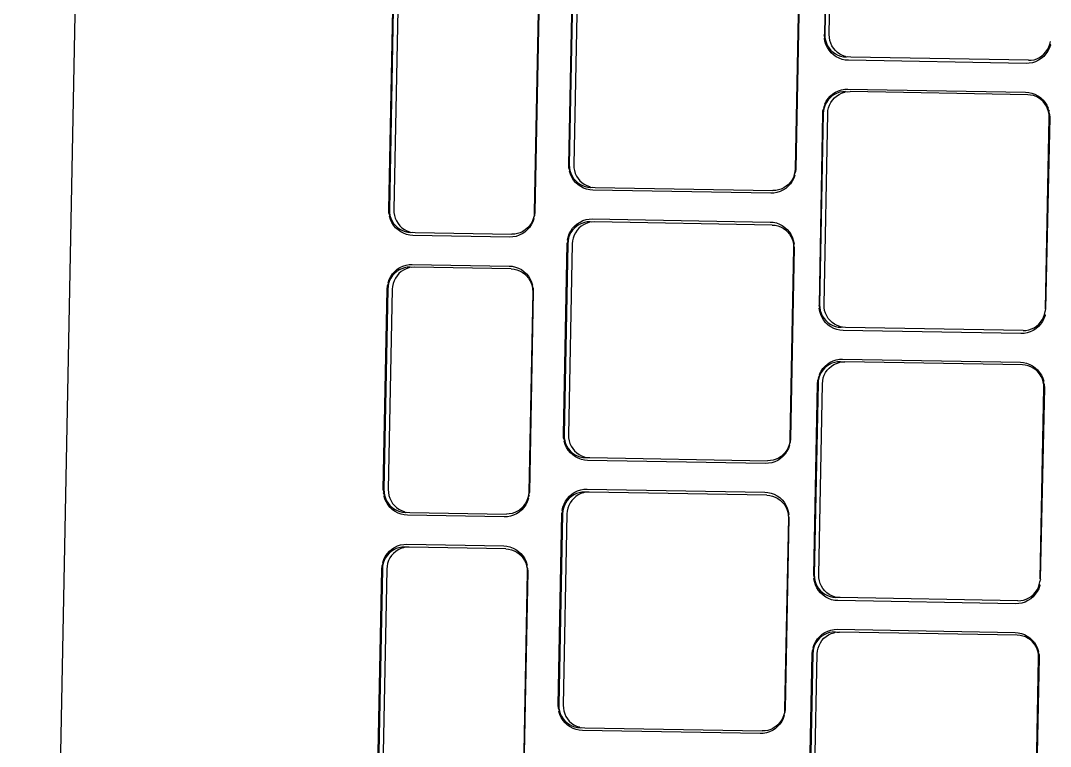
# Model space of a CAD drawing. Header units: millimetres. Extents: x 44692 to 333458, y -26854 to 14445.
# Drawn here: x 148764 to 148827.6, y -15429.8 to -15385 of the extents above; entities that cross this region are included whole.
import ezdxf

# ---------------------------------------------------------------- set-up
doc = ezdxf.new("R2010")
doc.units = ezdxf.units.MM
doc.header["$LTSCALE"] = 100
doc.layers.add('Muebles', color=112, linetype='Continuous')

msp = doc.modelspace()

# ---------------------------------------------------------------- linework, layer by layer
at = {"layer": 'Muebles'}
for p, q in [((148768.812, -15310.04), (148764.006, -15556.603)), ((148813.862, -15374.044), (148813.632, -15385.849)), ((148813.632, -15385.849), (148813.827, -15374.055)), ((148813.905, -15385.854), (148814.135, -15374.048)), ((148797.83, -15393.888), (148798.061, -15382.071)), ((148798.096, -15382.085), (148797.865, -15393.89)), ((148798.369, -15382.09), (148798.139, -15393.895)), ((148812.032, -15382.331), (148811.802, -15394.136)), ((148812.068, -15382.318), (148811.837, -15394.135)), ((148786.724, -15396.664), (148786.965, -15384.291)), ((148787, -15384.297), (148786.759, -15396.658)), ((148787.273, -15384.302), (148787.032, -15396.663)), ((148795.942, -15384.455), (148795.701, -15396.816)), ((148795.977, -15384.45), (148795.736, -15396.823)), ((148813.597, -15385.872), (148813.632, -15385.849)), ((148813.64, -15386.028), (148813.597, -15385.872)), ((148813.606, -15386.069), (148813.64, -15386.028)), ((148813.632, -15385.849), (148813.64, -15386.028)), ((148813.64, -15386.028), (148813.671, -15386.205)), ((148813.913, -15386.033), (148813.905, -15385.854)), ((148813.944, -15386.21), (148813.913, -15386.033)), ((148813.641, -15386.269), (148813.606, -15386.069)), ((148813.701, -15386.463), (148813.641, -15386.269)), ((148813.671, -15386.205), (148813.725, -15386.376)), ((148813.786, -15386.646), (148813.701, -15386.463)), ((148813.725, -15386.376), (148813.8, -15386.539)), ((148813.893, -15386.817), (148813.786, -15386.646)), ((148813.8, -15386.539), (148813.895, -15386.69)), ((148813.998, -15386.381), (148813.944, -15386.21)), ((148814.073, -15386.544), (148813.998, -15386.381)), ((148814.168, -15386.695), (148814.073, -15386.544)), ((148827.375, -15386.778), (148827.456, -15386.619)), ((148827.456, -15386.619), (148827.516, -15386.449)), ((148827.546, -15386.509), (148827.476, -15386.706)), ((148827.516, -15386.449), (148827.554, -15386.274)), ((148827.516, -15386.449), (148827.546, -15386.509)), ((148814.022, -15386.971), (148813.893, -15386.817)), ((148813.895, -15386.69), (148814.009, -15386.827)), ((148814.009, -15386.827), (148814.14, -15386.948)), ((148814.169, -15387.108), (148814.022, -15386.971)), ((148814.14, -15386.948), (148814.285, -15387.05)), ((148814.282, -15386.832), (148814.168, -15386.695)), ((148814.333, -15387.223), (148814.169, -15387.108)), ((148814.413, -15386.953), (148814.282, -15386.832)), ((148814.285, -15387.05), (148814.442, -15387.132)), ((148814.51, -15387.316), (148814.333, -15387.223)), ((148814.558, -15387.055), (148814.413, -15386.953)), ((148814.442, -15387.132), (148814.608, -15387.193)), ((148814.715, -15387.137), (148814.558, -15387.055)), ((148814.608, -15387.193), (148814.781, -15387.231)), ((148814.881, -15387.198), (148814.715, -15387.137)), ((148814.781, -15387.231), (148814.957, -15387.246)), ((148814.957, -15387.246), (148814.881, -15387.198)), ((148815.054, -15387.236), (148814.957, -15387.246)), ((148815.23, -15387.251), (148815.054, -15387.236)), ((148826.191, -15387.444), (148815.23, -15387.251)), ((148826.71, -15387.349), (148826.87, -15387.272)), ((148826.87, -15387.272), (148827.019, -15387.175)), ((148827.136, -15387.203), (148826.983, -15387.334)), ((148827.019, -15387.175), (148827.154, -15387.059)), ((148827.27, -15387.053), (148827.136, -15387.203)), ((148827.154, -15387.059), (148827.273, -15386.926)), ((148827.384, -15386.886), (148827.27, -15387.053)), ((148827.273, -15386.926), (148827.375, -15386.778)), ((148827.476, -15386.706), (148827.384, -15386.886)), ((148814.697, -15387.384), (148814.51, -15387.316)), ((148814.891, -15387.427), (148814.697, -15387.384)), ((148815.084, -15387.443), (148814.891, -15387.427)), ((148826.056, -15387.637), (148815.084, -15387.443)), ((148826.249, -15387.627), (148826.056, -15387.637)), ((148826.191, -15387.444), (148826.367, -15387.436)), ((148826.445, -15387.591), (148826.249, -15387.627)), ((148826.367, -15387.436), (148826.541, -15387.404)), ((148826.635, -15387.529), (148826.445, -15387.591)), ((148826.541, -15387.404), (148826.71, -15387.349)), ((148826.815, -15387.443), (148826.635, -15387.529)), ((148826.983, -15387.334), (148826.815, -15387.443)), ((148813.721, -15389.965), (148813.835, -15389.798)), ((148813.952, -15389.757), (148813.833, -15389.89)), ((148813.835, -15389.798), (148813.97, -15389.648)), ((148814.087, -15389.641), (148813.952, -15389.757)), ((148813.97, -15389.648), (148814.122, -15389.517)), ((148814.236, -15389.544), (148814.087, -15389.641)), ((148814.106, -15389.895), (148814.225, -15389.762)), ((148814.122, -15389.517), (148814.29, -15389.408)), ((148814.225, -15389.762), (148814.36, -15389.646)), ((148814.396, -15389.467), (148814.236, -15389.544)), ((148814.29, -15389.408), (148814.471, -15389.321)), ((148814.36, -15389.646), (148814.509, -15389.549)), ((148814.565, -15389.413), (148814.396, -15389.467)), ((148814.471, -15389.321), (148814.66, -15389.259)), ((148814.509, -15389.549), (148814.669, -15389.472)), ((148814.739, -15389.381), (148814.565, -15389.413)), ((148814.66, -15389.259), (148814.856, -15389.223)), ((148814.669, -15389.472), (148814.838, -15389.417)), ((148814.916, -15389.372), (148814.739, -15389.381)), ((148814.838, -15389.417), (148814.916, -15389.372)), ((148814.856, -15389.223), (148815.05, -15389.214)), ((148814.916, -15389.372), (148815.012, -15389.385)), ((148815.012, -15389.385), (148815.189, -15389.377)), ((148815.05, -15389.214), (148826.021, -15389.408)), ((148826.149, -15389.57), (148815.189, -15389.377)), ((148826.021, -15389.408), (148826.214, -15389.424)), ((148826.325, -15389.585), (148826.149, -15389.57)), ((148826.214, -15389.424), (148826.409, -15389.467)), ((148826.498, -15389.623), (148826.325, -15389.585)), ((148826.409, -15389.467), (148826.596, -15389.535)), ((148826.664, -15389.684), (148826.498, -15389.623)), ((148826.596, -15389.535), (148826.773, -15389.628)), ((148826.821, -15389.766), (148826.664, -15389.684)), ((148826.773, -15389.628), (148826.936, -15389.743)), ((148826.966, -15389.868), (148826.821, -15389.766)), ((148826.936, -15389.743), (148827.083, -15389.879)), ((148813.518, -15390.535), (148813.59, -15390.367)), ((148813.59, -15390.367), (148813.552, -15390.542)), ((148813.561, -15390.336), (148813.65, -15390.198)), ((148813.59, -15390.367), (148813.561, -15390.336)), ((148813.65, -15390.198), (148813.59, -15390.367)), ((148813.629, -15390.145), (148813.721, -15389.965)), ((148813.65, -15390.198), (148813.629, -15390.145)), ((148813.732, -15390.038), (148813.65, -15390.198)), ((148813.833, -15389.89), (148813.732, -15390.038)), ((148813.825, -15390.547), (148813.863, -15390.372)), ((148813.863, -15390.372), (148813.923, -15390.202)), ((148813.923, -15390.202), (148814.005, -15390.043)), ((148814.005, -15390.043), (148814.106, -15389.895)), ((148827.097, -15389.989), (148826.966, -15389.868)), ((148827.083, -15389.879), (148827.212, -15390.034)), ((148827.211, -15390.126), (148827.097, -15389.989)), ((148827.306, -15390.277), (148827.211, -15390.126)), ((148827.212, -15390.034), (148827.32, -15390.205)), ((148827.381, -15390.44), (148827.306, -15390.277)), ((148827.32, -15390.205), (148827.404, -15390.388)), ((148827.404, -15390.388), (148827.381, -15390.44)), ((148827.435, -15390.611), (148827.381, -15390.44)), ((148827.381, -15390.44), (148827.465, -15390.581)), ((148813.537, -15390.721), (148813.307, -15402.527)), ((148813.307, -15402.527), (148813.502, -15390.731)), ((148813.502, -15390.731), (148813.518, -15390.535)), ((148813.552, -15390.542), (148813.537, -15390.721)), ((148813.58, -15402.532), (148813.81, -15390.726)), ((148813.81, -15390.726), (148813.825, -15390.547)), ((148827.244, -15402.773), (148827.474, -15390.967)), ((148827.509, -15390.978), (148827.244, -15402.773)), ((148827.465, -15390.581), (148827.435, -15390.611)), ((148827.466, -15390.788), (148827.435, -15390.611)), ((148827.435, -15390.611), (148827.5, -15390.781)), ((148827.474, -15390.967), (148827.466, -15390.788)), ((148827.5, -15390.781), (148827.509, -15390.978)), ((148797.839, -15394.085), (148797.83, -15393.888)), ((148797.905, -15394.247), (148797.839, -15394.085)), ((148797.865, -15393.89), (148797.874, -15394.07)), ((148797.874, -15394.07), (148797.905, -15394.247)), ((148797.874, -15394.285), (148797.905, -15394.247)), ((148797.935, -15394.479), (148797.874, -15394.285)), ((148797.905, -15394.247), (148797.958, -15394.418)), ((148798.139, -15393.895), (148798.147, -15394.075)), ((148798.147, -15394.075), (148798.178, -15394.251)), ((148798.178, -15394.251), (148798.231, -15394.423)), ((148811.802, -15394.136), (148811.787, -15394.315)), ((148811.837, -15394.135), (148811.821, -15394.332)), ((148798.02, -15394.662), (148797.935, -15394.479)), ((148797.958, -15394.418), (148798.033, -15394.58)), ((148798.127, -15394.833), (148798.02, -15394.662)), ((148798.033, -15394.58), (148798.129, -15394.731)), ((148798.256, -15394.987), (148798.127, -15394.833)), ((148798.129, -15394.731), (148798.242, -15394.868)), ((148798.231, -15394.423), (148798.306, -15394.585)), ((148798.242, -15394.868), (148798.373, -15394.989)), ((148798.306, -15394.585), (148798.402, -15394.736)), ((148798.402, -15394.736), (148798.515, -15394.873)), ((148798.515, -15394.873), (148798.646, -15394.994)), ((148811.618, -15394.902), (148811.504, -15395.069)), ((148811.608, -15394.82), (148811.507, -15394.967)), ((148811.689, -15394.66), (148811.608, -15394.82)), ((148811.71, -15394.722), (148811.618, -15394.902)), ((148811.749, -15394.491), (148811.689, -15394.66)), ((148811.778, -15394.53), (148811.71, -15394.722)), ((148811.787, -15394.315), (148811.749, -15394.491)), ((148811.821, -15394.332), (148811.749, -15394.491)), ((148811.749, -15394.491), (148811.778, -15394.53)), ((148798.403, -15395.124), (148798.256, -15394.987)), ((148798.373, -15394.989), (148798.518, -15395.092)), ((148798.567, -15395.239), (148798.403, -15395.124)), ((148798.518, -15395.092), (148798.675, -15395.174)), ((148798.744, -15395.332), (148798.567, -15395.239)), ((148798.646, -15394.994), (148798.791, -15395.096)), ((148798.675, -15395.174), (148798.841, -15395.235)), ((148798.931, -15395.4), (148798.744, -15395.332)), ((148798.791, -15395.096), (148798.948, -15395.179)), ((148798.841, -15395.235), (148799.014, -15395.273)), ((148799.125, -15395.443), (148798.931, -15395.4)), ((148798.948, -15395.179), (148799.115, -15395.239)), ((148799.014, -15395.273), (148799.19, -15395.288)), ((148799.115, -15395.239), (148799.19, -15395.288)), ((148799.318, -15395.459), (148799.125, -15395.443)), ((148799.19, -15395.288), (148799.287, -15395.277)), ((148799.287, -15395.277), (148799.463, -15395.292)), ((148810.29, -15395.653), (148799.318, -15395.459)), ((148799.463, -15395.292), (148810.424, -15395.486)), ((148810.601, -15395.477), (148810.424, -15395.486)), ((148810.775, -15395.445), (148810.601, -15395.477)), ((148810.869, -15395.546), (148810.679, -15395.607)), ((148810.943, -15395.39), (148810.775, -15395.445)), ((148811.049, -15395.459), (148810.869, -15395.546)), ((148811.103, -15395.314), (148810.943, -15395.39)), ((148811.217, -15395.35), (148811.049, -15395.459)), ((148811.252, -15395.216), (148811.103, -15395.314)), ((148811.369, -15395.219), (148811.217, -15395.35)), ((148811.387, -15395.1), (148811.252, -15395.216)), ((148811.504, -15395.069), (148811.369, -15395.219)), ((148811.507, -15394.967), (148811.387, -15395.1)), ((148810.483, -15395.643), (148810.29, -15395.653)), ((148810.679, -15395.607), (148810.483, -15395.643)), ((148786.733, -15396.863), (148786.724, -15396.664)), ((148786.759, -15396.658), (148786.767, -15396.84)), ((148787.032, -15396.663), (148787.04, -15396.844)), ((148795.701, -15396.816), (148795.686, -15396.997)), ((148795.736, -15396.823), (148795.719, -15397.022)), ((148786.798, -15397.018), (148786.733, -15396.863)), ((148786.767, -15396.84), (148786.798, -15397.018)), ((148786.768, -15397.064), (148786.798, -15397.018)), ((148786.828, -15397.259), (148786.768, -15397.064)), ((148786.798, -15397.018), (148786.852, -15397.191)), ((148786.913, -15397.444), (148786.828, -15397.259)), ((148786.852, -15397.191), (148786.927, -15397.355)), ((148787.02, -15397.616), (148786.913, -15397.444)), ((148786.927, -15397.355), (148787.022, -15397.508)), ((148787.04, -15396.844), (148787.071, -15397.023)), ((148787.071, -15397.023), (148787.125, -15397.196)), ((148787.125, -15397.196), (148787.2, -15397.36)), ((148787.2, -15397.36), (148787.295, -15397.512)), ((148795.587, -15397.345), (148795.506, -15397.506)), ((148795.608, -15397.414), (148795.517, -15397.596)), ((148795.648, -15397.174), (148795.587, -15397.345)), ((148795.676, -15397.222), (148795.608, -15397.414)), ((148795.686, -15396.997), (148795.648, -15397.174)), ((148795.719, -15397.022), (148795.648, -15397.174)), ((148795.648, -15397.174), (148795.676, -15397.222)), ((148798.356, -15397.533), (148798.524, -15397.424)), ((148798.524, -15397.424), (148798.704, -15397.337)), ((148798.798, -15397.454), (148798.63, -15397.509)), ((148798.704, -15397.337), (148798.894, -15397.276)), ((148798.972, -15397.422), (148798.798, -15397.454)), ((148798.894, -15397.276), (148799.09, -15397.24)), ((148799.071, -15397.459), (148798.903, -15397.514)), ((148799.149, -15397.413), (148798.972, -15397.422)), ((148799.149, -15397.413), (148799.071, -15397.459)), ((148799.09, -15397.24), (148799.284, -15397.23)), ((148799.245, -15397.427), (148799.149, -15397.413)), ((148799.422, -15397.418), (148799.245, -15397.427)), ((148799.284, -15397.23), (148810.255, -15397.424)), ((148810.382, -15397.612), (148799.422, -15397.418)), ((148810.255, -15397.424), (148810.448, -15397.44)), ((148810.448, -15397.44), (148810.642, -15397.483)), ((148787.149, -15397.773), (148787.02, -15397.616)), ((148787.022, -15397.508), (148787.136, -15397.646)), ((148787.136, -15397.646), (148787.267, -15397.768)), ((148787.296, -15397.91), (148787.149, -15397.773)), ((148787.267, -15397.768), (148787.412, -15397.871)), ((148787.295, -15397.512), (148787.409, -15397.651)), ((148787.459, -15398.027), (148787.296, -15397.91)), ((148787.409, -15397.651), (148787.54, -15397.773)), ((148787.412, -15397.871), (148787.569, -15397.954)), ((148787.636, -15398.12), (148787.459, -15398.027)), ((148787.54, -15397.773), (148787.685, -15397.876)), ((148787.569, -15397.954), (148787.735, -15398.016)), ((148787.685, -15397.876), (148787.842, -15397.959)), ((148787.735, -15398.016), (148787.908, -15398.054)), ((148787.842, -15397.959), (148788.008, -15398.021)), ((148787.908, -15398.054), (148788.084, -15398.069)), ((148788.008, -15398.021), (148788.084, -15398.069)), ((148788.084, -15398.069), (148788.181, -15398.059)), ((148788.181, -15398.059), (148788.357, -15398.074)), ((148788.357, -15398.074), (148794.322, -15398.179)), ((148794.841, -15398.083), (148794.673, -15398.138)), ((148795.001, -15398.005), (148794.841, -15398.083)), ((148795.116, -15398.048), (148794.948, -15398.159)), ((148795.15, -15397.907), (148795.001, -15398.005)), ((148795.268, -15397.916), (148795.116, -15398.048)), ((148795.286, -15397.79), (148795.15, -15397.907)), ((148795.402, -15397.764), (148795.268, -15397.916)), ((148795.405, -15397.656), (148795.286, -15397.79)), ((148795.517, -15397.596), (148795.402, -15397.764)), ((148795.506, -15397.506), (148795.405, -15397.656)), ((148797.863, -15398.161), (148797.955, -15397.981)), ((148797.965, -15398.079), (148797.884, -15398.239)), ((148797.955, -15397.981), (148798.069, -15397.814)), ((148798.066, -15397.932), (148797.965, -15398.079)), ((148798.185, -15397.799), (148798.066, -15397.932)), ((148798.069, -15397.814), (148798.204, -15397.664)), ((148798.238, -15398.084), (148798.157, -15398.244)), ((148798.321, -15397.683), (148798.185, -15397.799)), ((148798.204, -15397.664), (148798.356, -15397.533)), ((148798.339, -15397.937), (148798.238, -15398.084)), ((148798.47, -15397.585), (148798.321, -15397.683)), ((148798.458, -15397.804), (148798.339, -15397.937)), ((148798.594, -15397.687), (148798.458, -15397.804)), ((148798.63, -15397.509), (148798.47, -15397.585)), ((148798.743, -15397.59), (148798.594, -15397.687)), ((148798.903, -15397.514), (148798.743, -15397.59)), ((148810.382, -15397.612), (148810.559, -15397.626)), ((148810.559, -15397.626), (148810.731, -15397.665)), ((148810.642, -15397.483), (148810.83, -15397.551)), ((148810.731, -15397.665), (148810.898, -15397.725)), ((148810.83, -15397.551), (148811.006, -15397.644)), ((148810.898, -15397.725), (148811.055, -15397.807)), ((148811.006, -15397.644), (148811.17, -15397.759)), ((148811.055, -15397.807), (148811.2, -15397.91)), ((148811.17, -15397.759), (148811.317, -15397.895)), ((148811.2, -15397.91), (148811.33, -15398.031)), ((148811.317, -15397.895), (148811.446, -15398.05)), ((148811.33, -15398.031), (148811.444, -15398.168)), ((148811.446, -15398.05), (148811.553, -15398.221)), ((148787.824, -15398.189), (148787.636, -15398.12)), ((148788.018, -15398.232), (148787.824, -15398.189)), ((148788.211, -15398.249), (148788.018, -15398.232)), ((148794.188, -15398.354), (148788.211, -15398.249)), ((148794.381, -15398.345), (148794.188, -15398.354)), ((148794.499, -15398.17), (148794.322, -15398.179)), ((148794.577, -15398.308), (148794.381, -15398.345)), ((148794.673, -15398.138), (148794.499, -15398.17)), ((148794.767, -15398.246), (148794.577, -15398.308)), ((148794.948, -15398.159), (148794.767, -15398.246)), ((148797.736, -15398.747), (148797.786, -15398.584)), ((148797.752, -15398.551), (148797.795, -15398.352)), ((148797.786, -15398.584), (148797.752, -15398.551)), ((148797.786, -15398.584), (148797.771, -15398.763)), ((148797.823, -15398.408), (148797.786, -15398.584)), ((148797.795, -15398.352), (148797.863, -15398.161)), ((148797.884, -15398.239), (148797.823, -15398.408)), ((148798.059, -15398.589), (148798.044, -15398.768)), ((148798.097, -15398.413), (148798.059, -15398.589)), ((148798.157, -15398.244), (148798.097, -15398.413)), ((148811.444, -15398.168), (148811.54, -15398.319)), ((148811.54, -15398.319), (148811.615, -15398.481)), ((148811.553, -15398.221), (148811.638, -15398.404)), ((148811.615, -15398.481), (148811.668, -15398.652)), ((148811.638, -15398.404), (148811.699, -15398.598)), ((148811.668, -15398.652), (148811.699, -15398.829)), ((148811.699, -15398.598), (148811.734, -15398.797)), ((148797.505, -15410.564), (148797.736, -15398.747)), ((148797.771, -15398.763), (148797.54, -15410.568)), ((148798.044, -15398.768), (148797.813, -15410.573)), ((148811.707, -15399.009), (148811.477, -15410.814)), ((148811.743, -15398.994), (148811.512, -15410.811)), ((148811.734, -15398.797), (148811.699, -15398.829)), ((148811.699, -15398.829), (148811.707, -15399.009)), ((148811.699, -15398.829), (148811.743, -15398.994)), ((148786.847, -15400.795), (148786.961, -15400.627)), ((148787.078, -15400.599), (148786.959, -15400.734)), ((148786.961, -15400.627), (148787.096, -15400.475)), ((148787.214, -15400.482), (148787.078, -15400.599)), ((148787.096, -15400.475), (148787.248, -15400.343)), ((148787.363, -15400.384), (148787.214, -15400.482)), ((148787.351, -15400.604), (148787.232, -15400.738)), ((148787.248, -15400.343), (148787.416, -15400.232)), ((148787.487, -15400.487), (148787.351, -15400.604)), ((148787.523, -15400.306), (148787.363, -15400.384)), ((148787.416, -15400.232), (148787.597, -15400.145)), ((148787.636, -15400.389), (148787.487, -15400.487)), ((148787.691, -15400.251), (148787.523, -15400.306)), ((148787.597, -15400.145), (148787.787, -15400.083)), ((148787.796, -15400.311), (148787.636, -15400.389)), ((148787.865, -15400.219), (148787.691, -15400.251)), ((148787.787, -15400.083), (148787.983, -15400.046)), ((148787.964, -15400.256), (148787.796, -15400.311)), ((148788.042, -15400.21), (148787.865, -15400.219)), ((148788.042, -15400.21), (148787.964, -15400.256)), ((148787.983, -15400.046), (148788.176, -15400.037)), ((148788.138, -15400.223), (148788.042, -15400.21)), ((148788.315, -15400.215), (148788.138, -15400.223)), ((148788.176, -15400.037), (148794.153, -15400.142)), ((148794.28, -15400.32), (148788.315, -15400.215)), ((148794.153, -15400.142), (148794.346, -15400.158)), ((148794.28, -15400.32), (148794.456, -15400.335)), ((148794.346, -15400.158), (148794.54, -15400.202)), ((148794.456, -15400.335), (148794.629, -15400.373)), ((148794.54, -15400.202), (148794.728, -15400.271)), ((148794.629, -15400.373), (148794.795, -15400.435)), ((148794.728, -15400.271), (148794.905, -15400.364)), ((148794.795, -15400.435), (148794.952, -15400.518)), ((148794.905, -15400.364), (148795.068, -15400.481)), ((148794.952, -15400.518), (148795.097, -15400.621)), ((148795.068, -15400.481), (148795.215, -15400.618)), ((148795.097, -15400.621), (148795.228, -15400.743)), ((148795.215, -15400.618), (148795.344, -15400.775)), ((148786.645, -15401.369), (148786.716, -15401.215)), ((148786.716, -15401.215), (148786.678, -15401.392)), ((148786.688, -15401.169), (148786.756, -15400.977)), ((148786.716, -15401.215), (148786.688, -15401.169)), ((148786.777, -15401.044), (148786.716, -15401.215)), ((148786.756, -15400.977), (148786.847, -15400.795)), ((148786.858, -15400.883), (148786.777, -15401.044)), ((148786.959, -15400.734), (148786.858, -15400.883)), ((148786.989, -15401.22), (148786.951, -15401.397)), ((148787.05, -15401.049), (148786.989, -15401.22)), ((148787.131, -15400.887), (148787.05, -15401.049)), ((148787.232, -15400.738), (148787.131, -15400.887)), ((148795.228, -15400.743), (148795.342, -15400.881)), ((148795.342, -15400.881), (148795.437, -15401.034)), ((148795.344, -15400.775), (148795.451, -15400.947)), ((148795.437, -15401.034), (148795.512, -15401.198)), ((148795.451, -15400.947), (148795.536, -15401.132)), ((148795.512, -15401.198), (148795.566, -15401.371)), ((148795.536, -15401.132), (148795.596, -15401.327)), ((148786.387, -15413.941), (148786.628, -15401.568)), ((148786.663, -15401.573), (148786.422, -15413.934)), ((148786.628, -15401.568), (148786.645, -15401.369)), ((148786.678, -15401.392), (148786.663, -15401.573)), ((148786.936, -15401.578), (148786.695, -15413.939)), ((148786.951, -15401.397), (148786.936, -15401.578)), ((148795.605, -15401.731), (148795.364, -15414.092)), ((148795.64, -15401.727), (148795.399, -15414.1)), ((148795.596, -15401.327), (148795.566, -15401.371)), ((148795.566, -15401.371), (148795.597, -15401.549)), ((148795.566, -15401.371), (148795.631, -15401.528)), ((148795.597, -15401.549), (148795.605, -15401.731)), ((148795.631, -15401.528), (148795.64, -15401.727)), ((148813.272, -15402.548), (148813.307, -15402.527)), ((148813.315, -15402.706), (148813.272, -15402.548)), ((148813.307, -15402.527), (148813.315, -15402.706)), ((148813.588, -15402.711), (148813.58, -15402.532)), ((148813.28, -15402.745), (148813.315, -15402.706)), ((148813.316, -15402.945), (148813.28, -15402.745)), ((148813.315, -15402.706), (148813.346, -15402.883)), ((148813.376, -15403.138), (148813.316, -15402.945)), ((148813.346, -15402.883), (148813.4, -15403.054)), ((148813.461, -15403.322), (148813.376, -15403.138)), ((148813.4, -15403.054), (148813.475, -15403.217)), ((148813.619, -15402.888), (148813.588, -15402.711)), ((148813.673, -15403.059), (148813.619, -15402.888)), ((148813.748, -15403.221), (148813.673, -15403.059)), ((148827.131, -15403.296), (148827.191, -15403.127)), ((148827.221, -15403.185), (148827.151, -15403.381)), ((148827.191, -15403.127), (148827.229, -15402.952)), ((148827.191, -15403.127), (148827.221, -15403.185)), ((148827.229, -15402.952), (148827.278, -15402.801)), ((148827.278, -15402.801), (148827.244, -15402.773)), ((148813.568, -15403.493), (148813.461, -15403.322)), ((148813.475, -15403.217), (148813.57, -15403.368)), ((148813.697, -15403.647), (148813.568, -15403.493)), ((148813.57, -15403.368), (148813.684, -15403.505)), ((148813.684, -15403.505), (148813.815, -15403.625)), ((148813.844, -15403.783), (148813.697, -15403.647)), ((148813.843, -15403.372), (148813.748, -15403.221)), ((148813.815, -15403.625), (148813.96, -15403.728)), ((148813.957, -15403.51), (148813.843, -15403.372)), ((148814.008, -15403.899), (148813.844, -15403.783)), ((148814.088, -15403.63), (148813.957, -15403.51)), ((148813.96, -15403.728), (148814.117, -15403.81)), ((148814.233, -15403.733), (148814.088, -15403.63)), ((148814.117, -15403.81), (148814.283, -15403.871)), ((148814.39, -15403.815), (148814.233, -15403.733)), ((148814.556, -15403.876), (148814.39, -15403.815)), ((148826.694, -15403.853), (148826.829, -15403.737)), ((148826.945, -15403.729), (148826.811, -15403.879)), ((148826.829, -15403.737), (148826.948, -15403.604)), ((148827.059, -15403.562), (148826.945, -15403.729)), ((148826.948, -15403.604), (148827.049, -15403.456)), ((148827.049, -15403.456), (148827.131, -15403.296)), ((148827.151, -15403.381), (148827.059, -15403.562)), ((148814.185, -15403.992), (148814.008, -15403.899)), ((148814.372, -15404.06), (148814.185, -15403.992)), ((148814.283, -15403.871), (148814.456, -15403.909)), ((148814.566, -15404.103), (148814.372, -15404.06)), ((148814.456, -15403.909), (148814.632, -15403.924)), ((148814.632, -15403.924), (148814.556, -15403.876)), ((148814.759, -15404.119), (148814.566, -15404.103)), ((148814.729, -15403.914), (148814.632, -15403.924)), ((148814.905, -15403.929), (148814.729, -15403.914)), ((148825.731, -15404.313), (148814.759, -15404.119)), ((148825.865, -15404.122), (148814.905, -15403.929)), ((148825.924, -15404.303), (148825.731, -15404.313)), ((148825.865, -15404.122), (148826.042, -15404.113)), ((148826.12, -15404.267), (148825.924, -15404.303)), ((148826.042, -15404.113), (148826.216, -15404.081)), ((148826.31, -15404.205), (148826.12, -15404.267)), ((148826.216, -15404.081), (148826.385, -15404.027)), ((148826.49, -15404.119), (148826.31, -15404.205)), ((148826.385, -15404.027), (148826.545, -15403.95)), ((148826.658, -15404.01), (148826.49, -15404.119)), ((148826.545, -15403.95), (148826.694, -15403.853)), ((148826.811, -15403.879), (148826.658, -15404.01)), ((148813.51, -15406.474), (148813.645, -15406.324)), ((148813.762, -15406.319), (148813.627, -15406.435)), ((148813.645, -15406.324), (148813.797, -15406.193)), ((148813.911, -15406.222), (148813.762, -15406.319)), ((148813.797, -15406.193), (148813.965, -15406.083)), ((148813.9, -15406.44), (148814.035, -15406.324)), ((148814.071, -15406.145), (148813.911, -15406.222)), ((148813.965, -15406.083), (148814.146, -15405.997)), ((148814.035, -15406.324), (148814.184, -15406.227)), ((148814.24, -15406.09), (148814.071, -15406.145)), ((148814.146, -15405.997), (148814.335, -15405.935)), ((148814.184, -15406.227), (148814.344, -15406.15)), ((148814.414, -15406.058), (148814.24, -15406.09)), ((148814.335, -15405.935), (148814.531, -15405.899)), ((148814.344, -15406.15), (148814.513, -15406.095)), ((148814.591, -15406.05), (148814.414, -15406.058)), ((148814.513, -15406.095), (148814.591, -15406.05)), ((148814.531, -15405.899), (148814.725, -15405.89)), ((148814.591, -15406.05), (148814.687, -15406.063)), ((148814.687, -15406.063), (148814.864, -15406.054)), ((148814.725, -15405.89), (148825.696, -15406.084)), ((148825.824, -15406.248), (148814.864, -15406.054)), ((148825.696, -15406.084), (148825.889, -15406.1)), ((148826, -15406.263), (148825.824, -15406.248)), ((148825.889, -15406.1), (148826.083, -15406.143)), ((148826.173, -15406.301), (148826, -15406.263)), ((148826.083, -15406.143), (148826.271, -15406.211)), ((148826.339, -15406.362), (148826.173, -15406.301)), ((148826.271, -15406.211), (148826.448, -15406.304)), ((148826.496, -15406.444), (148826.339, -15406.362)), ((148826.448, -15406.304), (148826.611, -15406.419)), ((148813.236, -15407.012), (148813.325, -15406.875)), ((148813.325, -15406.875), (148813.265, -15407.044)), ((148813.304, -15406.821), (148813.396, -15406.641)), ((148813.325, -15406.875), (148813.304, -15406.821)), ((148813.407, -15406.716), (148813.325, -15406.875)), ((148813.396, -15406.641), (148813.51, -15406.474)), ((148813.508, -15406.568), (148813.407, -15406.716)), ((148813.627, -15406.435), (148813.508, -15406.568)), ((148813.538, -15407.049), (148813.598, -15406.88)), ((148813.598, -15406.88), (148813.68, -15406.72)), ((148813.68, -15406.72), (148813.781, -15406.573)), ((148813.781, -15406.573), (148813.9, -15406.44)), ((148826.641, -15406.546), (148826.496, -15406.444)), ((148826.611, -15406.419), (148826.758, -15406.555)), ((148826.772, -15406.667), (148826.641, -15406.546)), ((148826.758, -15406.555), (148826.887, -15406.71)), ((148826.886, -15406.804), (148826.772, -15406.667)), ((148826.981, -15406.955), (148826.886, -15406.804)), ((148826.887, -15406.71), (148826.995, -15406.881)), ((148827.056, -15407.118), (148826.981, -15406.955)), ((148826.995, -15406.881), (148827.079, -15407.064)), ((148812.947, -15419.224), (148813.177, -15407.407)), ((148813.212, -15407.399), (148812.982, -15419.204)), ((148813.177, -15407.407), (148813.193, -15407.211)), ((148813.193, -15407.211), (148813.265, -15407.044)), ((148813.227, -15407.22), (148813.212, -15407.399)), ((148813.265, -15407.044), (148813.227, -15407.22)), ((148813.265, -15407.044), (148813.236, -15407.012)), ((148813.255, -15419.209), (148813.485, -15407.404)), ((148813.485, -15407.404), (148813.5, -15407.225)), ((148813.5, -15407.225), (148813.538, -15407.049)), ((148827.11, -15407.289), (148827.056, -15407.118)), ((148827.079, -15407.064), (148827.14, -15407.257)), ((148827.14, -15407.257), (148827.11, -15407.289)), ((148827.141, -15407.465), (148827.11, -15407.289)), ((148827.11, -15407.289), (148827.175, -15407.457)), ((148827.149, -15407.645), (148827.141, -15407.465)), ((148827.175, -15407.457), (148827.184, -15407.654)), ((148826.919, -15419.45), (148827.149, -15407.645)), ((148827.184, -15407.654), (148826.919, -15419.45)), ((148797.514, -15410.761), (148797.505, -15410.564)), ((148797.58, -15410.924), (148797.514, -15410.761)), ((148797.54, -15410.568), (148797.548, -15410.748)), ((148797.548, -15410.748), (148797.58, -15410.924)), ((148797.813, -15410.573), (148797.822, -15410.752)), ((148797.822, -15410.752), (148797.853, -15410.929)), ((148811.477, -15410.814), (148811.462, -15410.993)), ((148811.512, -15410.811), (148811.496, -15411.008)), ((148797.549, -15410.961), (148797.58, -15410.924)), ((148797.61, -15411.154), (148797.549, -15410.961)), ((148797.58, -15410.924), (148797.633, -15411.096)), ((148797.695, -15411.338), (148797.61, -15411.154)), ((148797.633, -15411.096), (148797.708, -15411.258)), ((148797.802, -15411.509), (148797.695, -15411.338)), ((148797.708, -15411.258), (148797.803, -15411.409)), ((148797.803, -15411.409), (148797.917, -15411.546)), ((148797.853, -15410.929), (148797.906, -15411.1)), ((148797.906, -15411.1), (148797.981, -15411.263)), ((148797.981, -15411.263), (148798.076, -15411.414)), ((148798.076, -15411.414), (148798.19, -15411.551)), ((148811.364, -15411.338), (148811.283, -15411.497)), ((148811.385, -15411.397), (148811.293, -15411.578)), ((148811.424, -15411.169), (148811.364, -15411.338)), ((148811.453, -15411.206), (148811.385, -15411.397)), ((148811.462, -15410.993), (148811.424, -15411.169)), ((148811.496, -15411.008), (148811.424, -15411.169)), ((148811.424, -15411.169), (148811.453, -15411.206)), ((148797.931, -15411.663), (148797.802, -15411.509)), ((148797.917, -15411.546), (148798.048, -15411.667)), ((148798.078, -15411.799), (148797.931, -15411.663)), ((148798.048, -15411.667), (148798.193, -15411.769)), ((148798.242, -15411.915), (148798.078, -15411.799)), ((148798.19, -15411.551), (148798.321, -15411.672)), ((148798.193, -15411.769), (148798.35, -15411.852)), ((148798.419, -15412.008), (148798.242, -15411.915)), ((148798.321, -15411.672), (148798.466, -15411.774)), ((148798.35, -15411.852), (148798.516, -15411.912)), ((148798.606, -15412.076), (148798.419, -15412.008)), ((148798.466, -15411.774), (148798.623, -15411.856)), ((148798.516, -15411.912), (148798.689, -15411.95)), ((148798.8, -15412.119), (148798.606, -15412.076)), ((148798.623, -15411.856), (148798.789, -15411.917)), ((148798.689, -15411.95), (148798.865, -15411.965)), ((148798.789, -15411.917), (148798.865, -15411.965)), ((148798.865, -15411.965), (148798.962, -15411.955)), ((148798.962, -15411.955), (148799.138, -15411.97)), ((148799.138, -15411.97), (148810.099, -15412.163)), ((148810.618, -15412.068), (148810.45, -15412.123)), ((148810.778, -15411.991), (148810.618, -15412.068)), ((148810.892, -15412.026), (148810.724, -15412.135)), ((148810.927, -15411.894), (148810.778, -15411.991)), ((148811.044, -15411.895), (148810.892, -15412.026)), ((148811.062, -15411.778), (148810.927, -15411.894)), ((148811.179, -15411.745), (148811.044, -15411.895)), ((148811.182, -15411.645), (148811.062, -15411.778)), ((148811.293, -15411.578), (148811.179, -15411.745)), ((148811.283, -15411.497), (148811.182, -15411.645)), ((148798.993, -15412.135), (148798.8, -15412.119)), ((148809.965, -15412.329), (148798.993, -15412.135)), ((148810.158, -15412.319), (148809.965, -15412.329)), ((148810.275, -15412.155), (148810.099, -15412.163)), ((148810.354, -15412.283), (148810.158, -15412.319)), ((148810.45, -15412.123), (148810.275, -15412.155)), ((148810.544, -15412.221), (148810.354, -15412.283)), ((148810.724, -15412.135), (148810.544, -15412.221)), ((148786.43, -15414.116), (148786.387, -15413.941)), ((148786.422, -15413.934), (148786.43, -15414.116)), ((148786.695, -15413.939), (148786.703, -15414.121)), ((148798.379, -15414.013), (148798.569, -15413.951)), ((148798.569, -15413.951), (148798.765, -15413.915)), ((148798.765, -15413.915), (148798.959, -15413.906)), ((148798.959, -15413.906), (148809.93, -15414.1)), ((148786.396, -15414.139), (148786.43, -15414.116)), ((148786.461, -15414.294), (148786.396, -15414.139)), ((148786.43, -15414.116), (148786.461, -15414.294)), ((148786.431, -15414.341), (148786.461, -15414.294)), ((148786.491, -15414.536), (148786.431, -15414.341)), ((148786.461, -15414.294), (148786.515, -15414.467)), ((148786.576, -15414.721), (148786.491, -15414.536)), ((148786.515, -15414.467), (148786.59, -15414.631)), ((148786.703, -15414.121), (148786.734, -15414.299)), ((148786.734, -15414.299), (148786.788, -15414.472)), ((148786.788, -15414.472), (148786.863, -15414.636)), ((148795.251, -15414.621), (148795.169, -15414.782)), ((148795.311, -15414.45), (148795.251, -15414.621)), ((148795.339, -15414.498), (148795.272, -15414.69)), ((148795.349, -15414.273), (148795.311, -15414.45)), ((148795.382, -15414.298), (148795.311, -15414.45)), ((148795.311, -15414.45), (148795.339, -15414.498)), ((148795.364, -15414.092), (148795.349, -15414.273)), ((148795.399, -15414.1), (148795.349, -15414.273)), ((148795.349, -15414.273), (148795.382, -15414.298)), ((148797.63, -15414.657), (148797.744, -15414.49)), ((148797.741, -15414.61), (148797.64, -15414.757)), ((148797.86, -15414.477), (148797.741, -15414.61)), ((148797.744, -15414.49), (148797.879, -15414.34)), ((148797.995, -15414.36), (148797.86, -15414.477)), ((148797.879, -15414.34), (148798.031, -15414.209)), ((148798.014, -15414.614), (148797.913, -15414.762)), ((148798.144, -15414.263), (148797.995, -15414.36)), ((148798.133, -15414.481), (148798.014, -15414.614)), ((148798.031, -15414.209), (148798.199, -15414.1)), ((148798.269, -15414.365), (148798.133, -15414.481)), ((148798.305, -15414.187), (148798.144, -15414.263)), ((148798.199, -15414.1), (148798.379, -15414.013)), ((148798.417, -15414.268), (148798.269, -15414.365)), ((148798.473, -15414.132), (148798.305, -15414.187)), ((148798.578, -15414.191), (148798.417, -15414.268)), ((148798.647, -15414.1), (148798.473, -15414.132)), ((148798.746, -15414.137), (148798.578, -15414.191)), ((148798.824, -15414.091), (148798.647, -15414.1)), ((148798.824, -15414.091), (148798.746, -15414.137)), ((148798.92, -15414.105), (148798.824, -15414.091)), ((148799.097, -15414.096), (148798.92, -15414.105)), ((148810.057, -15414.289), (148799.097, -15414.096)), ((148809.93, -15414.1), (148810.123, -15414.116)), ((148810.057, -15414.289), (148810.234, -15414.304)), ((148810.123, -15414.116), (148810.317, -15414.159)), ((148810.234, -15414.304), (148810.406, -15414.342)), ((148810.317, -15414.159), (148810.505, -15414.227)), ((148810.406, -15414.342), (148810.573, -15414.403)), ((148810.505, -15414.227), (148810.681, -15414.32)), ((148810.573, -15414.403), (148810.73, -15414.485)), ((148810.681, -15414.32), (148810.845, -15414.435)), ((148810.73, -15414.485), (148810.875, -15414.588)), ((148810.845, -15414.435), (148810.992, -15414.571)), ((148810.875, -15414.588), (148811.005, -15414.708)), ((148810.992, -15414.571), (148811.121, -15414.726)), ((148786.683, -15414.893), (148786.576, -15414.721)), ((148786.59, -15414.631), (148786.685, -15414.784)), ((148786.812, -15415.049), (148786.683, -15414.893)), ((148786.685, -15414.784), (148786.799, -15414.922)), ((148786.799, -15414.922), (148786.93, -15415.044)), ((148786.959, -15415.186), (148786.812, -15415.049)), ((148786.863, -15414.636), (148786.958, -15414.789)), ((148786.93, -15415.044), (148787.075, -15415.147)), ((148786.958, -15414.789), (148787.072, -15414.927)), ((148787.123, -15415.303), (148786.959, -15415.186)), ((148787.072, -15414.927), (148787.203, -15415.049)), ((148787.075, -15415.147), (148787.232, -15415.231)), ((148787.203, -15415.049), (148787.348, -15415.152)), ((148787.232, -15415.231), (148787.398, -15415.292)), ((148787.348, -15415.152), (148787.505, -15415.235)), ((148787.505, -15415.235), (148787.671, -15415.297)), ((148794.814, -15415.183), (148794.665, -15415.281)), ((148794.931, -15415.192), (148794.779, -15415.324)), ((148794.949, -15415.066), (148794.814, -15415.183)), ((148795.066, -15415.041), (148794.931, -15415.192)), ((148795.068, -15414.932), (148794.949, -15415.066)), ((148795.18, -15414.872), (148795.066, -15415.041)), ((148795.169, -15414.782), (148795.068, -15414.932)), ((148795.272, -15414.69), (148795.18, -15414.872)), ((148797.411, -15415.423), (148797.46, -15415.262)), ((148797.427, -15415.227), (148797.47, -15415.028)), ((148797.46, -15415.262), (148797.427, -15415.227)), ((148797.46, -15415.262), (148797.445, -15415.441)), ((148797.498, -15415.086), (148797.46, -15415.262)), ((148797.47, -15415.028), (148797.538, -15414.837)), ((148797.559, -15414.917), (148797.498, -15415.086)), ((148797.538, -15414.837), (148797.63, -15414.657)), ((148797.64, -15414.757), (148797.559, -15414.917)), ((148797.771, -15415.091), (148797.734, -15415.266)), ((148797.832, -15414.922), (148797.771, -15415.091)), ((148797.913, -15414.762), (148797.832, -15414.922)), ((148811.005, -15414.708), (148811.119, -15414.846)), ((148811.119, -15414.846), (148811.215, -15414.997)), ((148811.121, -15414.726), (148811.228, -15414.897)), ((148811.215, -15414.997), (148811.29, -15415.159)), ((148811.228, -15414.897), (148811.313, -15415.08)), ((148811.29, -15415.159), (148811.343, -15415.33)), ((148811.313, -15415.08), (148811.374, -15415.273)), ((148787.3, -15415.396), (148787.123, -15415.303)), ((148787.487, -15415.465), (148787.3, -15415.396)), ((148787.398, -15415.292), (148787.571, -15415.33)), ((148787.682, -15415.509), (148787.487, -15415.465)), ((148787.571, -15415.33), (148787.747, -15415.345)), ((148787.671, -15415.297), (148787.747, -15415.345)), ((148787.875, -15415.525), (148787.682, -15415.509)), ((148787.747, -15415.345), (148787.844, -15415.335)), ((148787.844, -15415.335), (148788.02, -15415.35)), ((148793.851, -15415.631), (148787.875, -15415.525)), ((148788.02, -15415.35), (148793.985, -15415.455)), ((148794.044, -15415.621), (148793.851, -15415.631)), ((148794.162, -15415.447), (148793.985, -15415.455)), ((148794.24, -15415.585), (148794.044, -15415.621)), ((148794.336, -15415.414), (148794.162, -15415.447)), ((148794.43, -15415.522), (148794.24, -15415.585)), ((148794.504, -15415.359), (148794.336, -15415.414)), ((148794.611, -15415.435), (148794.43, -15415.522)), ((148794.665, -15415.281), (148794.504, -15415.359)), ((148794.779, -15415.324), (148794.611, -15415.435)), ((148797.18, -15427.24), (148797.411, -15415.423)), ((148797.445, -15415.441), (148797.215, -15427.246)), ((148797.718, -15415.445), (148797.488, -15427.251)), ((148797.734, -15415.266), (148797.718, -15415.445)), ((148811.382, -15415.686), (148811.152, -15427.492)), ((148811.418, -15415.67), (148811.187, -15427.487)), ((148811.343, -15415.33), (148811.374, -15415.507)), ((148811.374, -15415.273), (148811.409, -15415.473)), ((148811.409, -15415.473), (148811.374, -15415.507)), ((148811.374, -15415.507), (148811.382, -15415.686)), ((148811.374, -15415.507), (148811.418, -15415.67)), ((148786.625, -15417.903), (148786.759, -15417.751)), ((148786.877, -15417.758), (148786.742, -15417.875)), ((148786.759, -15417.751), (148786.912, -15417.619)), ((148787.026, -15417.66), (148786.877, -15417.758)), ((148786.912, -15417.619), (148787.08, -15417.509)), ((148787.15, -15417.763), (148787.015, -15417.88)), ((148787.186, -15417.582), (148787.026, -15417.66)), ((148787.08, -15417.509), (148787.26, -15417.421)), ((148787.299, -15417.665), (148787.15, -15417.763)), ((148787.355, -15417.527), (148787.186, -15417.582)), ((148787.26, -15417.421), (148787.45, -15417.359)), ((148787.459, -15417.587), (148787.299, -15417.665)), ((148787.529, -15417.495), (148787.355, -15417.527)), ((148787.45, -15417.359), (148787.646, -15417.322)), ((148787.628, -15417.532), (148787.459, -15417.587)), ((148787.705, -15417.486), (148787.529, -15417.495)), ((148787.705, -15417.486), (148787.628, -15417.532)), ((148787.646, -15417.322), (148787.84, -15417.313)), ((148787.802, -15417.499), (148787.705, -15417.486)), ((148787.978, -15417.491), (148787.802, -15417.499)), ((148787.84, -15417.313), (148793.816, -15417.418)), ((148793.943, -15417.596), (148787.978, -15417.491)), ((148793.816, -15417.418), (148794.009, -15417.435)), ((148793.943, -15417.596), (148794.12, -15417.611)), ((148794.009, -15417.435), (148794.204, -15417.478)), ((148794.12, -15417.611), (148794.292, -15417.649)), ((148794.204, -15417.478), (148794.391, -15417.547)), ((148794.292, -15417.649), (148794.459, -15417.711)), ((148794.391, -15417.547), (148794.568, -15417.641)), ((148794.459, -15417.711), (148794.616, -15417.794)), ((148794.568, -15417.641), (148794.731, -15417.757)), ((148794.616, -15417.794), (148794.761, -15417.897)), ((148794.731, -15417.757), (148794.879, -15417.895)), ((148786.351, -15418.446), (148786.419, -15418.253)), ((148786.44, -15418.32), (148786.38, -15418.491)), ((148786.419, -15418.253), (148786.511, -15418.071)), ((148786.521, -15418.159), (148786.44, -15418.32)), ((148786.511, -15418.071), (148786.625, -15417.903)), ((148786.622, -15418.01), (148786.521, -15418.159)), ((148786.742, -15417.875), (148786.622, -15418.01)), ((148786.713, -15418.325), (148786.653, -15418.496)), ((148786.794, -15418.163), (148786.713, -15418.325)), ((148786.895, -15418.014), (148786.794, -15418.163)), ((148787.015, -15417.88), (148786.895, -15418.014)), ((148794.761, -15417.897), (148794.891, -15418.019)), ((148794.879, -15417.895), (148795.007, -15418.051)), ((148794.891, -15418.019), (148795.005, -15418.157)), ((148795.005, -15418.157), (148795.101, -15418.31)), ((148795.007, -15418.051), (148795.114, -15418.223)), ((148795.101, -15418.31), (148795.176, -15418.474)), ((148795.114, -15418.223), (148795.199, -15418.408)), ((148795.199, -15418.408), (148795.259, -15418.603)), ((148786.05, -15431.217), (148786.292, -15418.844)), ((148786.327, -15418.849), (148786.086, -15431.21)), ((148786.292, -15418.844), (148786.308, -15418.646)), ((148786.308, -15418.646), (148786.38, -15418.491)), ((148786.342, -15418.668), (148786.327, -15418.849)), ((148786.38, -15418.491), (148786.342, -15418.668)), ((148786.38, -15418.491), (148786.351, -15418.446)), ((148786.6, -15418.854), (148786.359, -15431.215)), ((148786.615, -15418.673), (148786.6, -15418.854)), ((148786.653, -15418.496), (148786.615, -15418.673)), ((148795.268, -15419.007), (148795.027, -15431.368)), ((148795.303, -15419.003), (148795.062, -15431.376)), ((148795.176, -15418.474), (148795.229, -15418.647)), ((148795.259, -15418.603), (148795.229, -15418.647)), ((148795.229, -15418.647), (148795.26, -15418.825)), ((148795.229, -15418.647), (148795.294, -15418.804)), ((148795.26, -15418.825), (148795.268, -15419.007)), ((148795.294, -15418.804), (148795.303, -15419.003)), ((148812.99, -15419.384), (148812.947, -15419.224)), ((148812.955, -15419.421), (148812.99, -15419.384)), ((148812.991, -15419.621), (148812.955, -15419.421)), ((148812.982, -15419.204), (148812.99, -15419.384)), ((148812.99, -15419.384), (148813.021, -15419.561)), ((148813.051, -15419.814), (148812.991, -15419.621)), ((148813.021, -15419.561), (148813.075, -15419.732)), ((148813.263, -15419.389), (148813.255, -15419.209)), ((148813.294, -15419.566), (148813.263, -15419.389)), ((148813.348, -15419.737), (148813.294, -15419.566)), ((148826.866, -15419.805), (148826.904, -15419.629)), ((148826.904, -15419.629), (148826.953, -15419.477)), ((148826.953, -15419.477), (148826.919, -15419.45)), ((148813.136, -15419.998), (148813.051, -15419.814)), ((148813.075, -15419.732), (148813.15, -15419.894)), ((148813.243, -15420.169), (148813.136, -15419.998)), ((148813.15, -15419.894), (148813.245, -15420.045)), ((148813.372, -15420.323), (148813.243, -15420.169)), ((148813.245, -15420.045), (148813.359, -15420.182)), ((148813.423, -15419.899), (148813.348, -15419.737)), ((148813.359, -15420.182), (148813.49, -15420.303)), ((148813.519, -15420.459), (148813.372, -15420.323)), ((148813.518, -15420.05), (148813.423, -15419.899)), ((148813.49, -15420.303), (148813.635, -15420.406)), ((148813.632, -15420.187), (148813.518, -15420.05)), ((148813.763, -15420.308), (148813.632, -15420.187)), ((148813.908, -15420.41), (148813.763, -15420.308)), ((148826.504, -15420.414), (148826.623, -15420.281)), ((148826.734, -15420.238), (148826.62, -15420.404)), ((148826.623, -15420.281), (148826.724, -15420.134)), ((148826.724, -15420.134), (148826.806, -15419.974)), ((148826.826, -15420.057), (148826.734, -15420.238)), ((148826.806, -15419.974), (148826.866, -15419.805)), ((148826.896, -15419.861), (148826.826, -15420.057)), ((148826.866, -15419.805), (148826.896, -15419.861)), ((148813.683, -15420.575), (148813.519, -15420.459)), ((148813.635, -15420.406), (148813.792, -15420.488)), ((148813.86, -15420.667), (148813.683, -15420.575)), ((148813.792, -15420.488), (148813.958, -15420.549)), ((148814.047, -15420.736), (148813.86, -15420.667)), ((148814.065, -15420.493), (148813.908, -15420.41)), ((148813.958, -15420.549), (148814.131, -15420.587)), ((148814.241, -15420.779), (148814.047, -15420.736)), ((148814.231, -15420.553), (148814.065, -15420.493)), ((148814.131, -15420.587), (148814.307, -15420.602)), ((148814.307, -15420.602), (148814.231, -15420.553)), ((148814.434, -15420.795), (148814.241, -15420.779)), ((148814.404, -15420.592), (148814.307, -15420.602)), ((148814.58, -15420.606), (148814.404, -15420.592)), ((148825.406, -15420.989), (148814.434, -15420.795)), ((148825.54, -15420.8), (148814.58, -15420.606)), ((148825.599, -15420.979), (148825.406, -15420.989)), ((148825.54, -15420.8), (148825.717, -15420.791)), ((148825.795, -15420.943), (148825.599, -15420.979)), ((148825.717, -15420.791), (148825.891, -15420.759)), ((148825.985, -15420.881), (148825.795, -15420.943)), ((148825.891, -15420.759), (148826.06, -15420.704)), ((148826.165, -15420.795), (148825.985, -15420.881)), ((148826.06, -15420.704), (148826.22, -15420.628)), ((148826.333, -15420.685), (148826.165, -15420.795)), ((148826.22, -15420.628), (148826.369, -15420.53)), ((148826.486, -15420.555), (148826.333, -15420.685)), ((148826.369, -15420.53), (148826.504, -15420.414)), ((148826.62, -15420.404), (148826.486, -15420.555)), ((148813.32, -15423), (148813.472, -15422.869)), ((148813.472, -15422.869), (148813.64, -15422.759)), ((148813.746, -15422.823), (148813.586, -15422.899)), ((148813.64, -15422.759), (148813.821, -15422.673)), ((148813.915, -15422.768), (148813.746, -15422.823)), ((148813.821, -15422.673), (148814.01, -15422.611)), ((148813.859, -15422.904), (148814.019, -15422.828)), ((148814.089, -15422.736), (148813.915, -15422.768)), ((148814.01, -15422.611), (148814.206, -15422.575)), ((148814.019, -15422.828), (148814.188, -15422.773)), ((148814.265, -15422.727), (148814.089, -15422.736)), ((148814.188, -15422.773), (148814.265, -15422.727)), ((148814.206, -15422.575), (148814.4, -15422.566)), ((148814.265, -15422.727), (148814.362, -15422.741)), ((148814.362, -15422.741), (148814.539, -15422.732)), ((148814.4, -15422.566), (148825.371, -15422.759)), ((148825.499, -15422.926), (148814.539, -15422.732)), ((148825.371, -15422.759), (148825.564, -15422.776)), ((148825.564, -15422.776), (148825.758, -15422.819)), ((148825.758, -15422.819), (148825.946, -15422.887)), ((148825.946, -15422.887), (148826.123, -15422.98)), ((148812.911, -15423.688), (148812.979, -15423.497)), ((148812.979, -15423.497), (148813.071, -15423.317)), ((148813.082, -15423.393), (148813, -15423.553)), ((148813.071, -15423.317), (148813.185, -15423.15)), ((148813.183, -15423.246), (148813.082, -15423.393)), ((148813.302, -15423.113), (148813.183, -15423.246)), ((148813.185, -15423.15), (148813.32, -15423)), ((148813.273, -15423.558), (148813.355, -15423.398)), ((148813.437, -15422.997), (148813.302, -15423.113)), ((148813.355, -15423.398), (148813.456, -15423.251)), ((148813.586, -15422.899), (148813.437, -15422.997)), ((148813.456, -15423.251), (148813.575, -15423.118)), ((148813.575, -15423.118), (148813.71, -15423.002)), ((148813.71, -15423.002), (148813.859, -15422.904)), ((148825.675, -15422.94), (148825.499, -15422.926)), ((148825.848, -15422.979), (148825.675, -15422.94)), ((148826.014, -15423.039), (148825.848, -15422.979)), ((148826.171, -15423.122), (148826.014, -15423.039)), ((148826.123, -15422.98), (148826.286, -15423.095)), ((148826.316, -15423.224), (148826.171, -15423.122)), ((148826.286, -15423.095), (148826.433, -15423.231)), ((148826.447, -15423.345), (148826.316, -15423.224)), ((148826.433, -15423.231), (148826.562, -15423.386)), ((148826.561, -15423.482), (148826.447, -15423.345)), ((148826.656, -15423.633), (148826.561, -15423.482)), ((148826.562, -15423.386), (148826.67, -15423.557)), ((148812.622, -15435.9), (148812.852, -15424.083)), ((148812.887, -15424.077), (148812.657, -15435.882)), ((148812.852, -15424.083), (148812.868, -15423.887)), ((148812.868, -15423.887), (148812.94, -15423.722)), ((148812.902, -15423.898), (148812.887, -15424.077)), ((148812.94, -15423.722), (148812.902, -15423.898)), ((148812.94, -15423.722), (148812.911, -15423.688)), ((148812.93, -15435.887), (148813.16, -15424.082)), ((148813, -15423.553), (148812.94, -15423.722)), ((148813.16, -15424.082), (148813.175, -15423.903)), ((148813.175, -15423.903), (148813.213, -15423.727)), ((148813.213, -15423.727), (148813.273, -15423.558)), ((148826.731, -15423.795), (148826.656, -15423.633)), ((148826.67, -15423.557), (148826.754, -15423.74)), ((148826.785, -15423.966), (148826.731, -15423.795)), ((148826.754, -15423.74), (148826.815, -15423.933)), ((148826.815, -15423.933), (148826.785, -15423.966)), ((148826.816, -15424.143), (148826.785, -15423.966)), ((148826.785, -15423.966), (148826.85, -15424.133)), ((148826.824, -15424.323), (148826.816, -15424.143)), ((148826.85, -15424.133), (148826.859, -15424.33)), ((148826.594, -15436.128), (148826.824, -15424.323)), ((148826.859, -15424.33), (148826.594, -15436.128)), ((148797.189, -15427.437), (148797.18, -15427.24)), ((148797.215, -15427.246), (148797.223, -15427.425)), ((148797.488, -15427.251), (148797.496, -15427.43)), ((148797.254, -15427.602), (148797.189, -15427.437)), ((148797.223, -15427.425), (148797.254, -15427.602)), ((148797.224, -15427.637), (148797.254, -15427.602)), ((148797.285, -15427.83), (148797.224, -15427.637)), ((148797.254, -15427.602), (148797.308, -15427.773)), ((148797.37, -15428.014), (148797.285, -15427.83)), ((148797.308, -15427.773), (148797.383, -15427.936)), ((148797.383, -15427.936), (148797.478, -15428.087)), ((148797.496, -15427.43), (148797.527, -15427.607)), ((148797.527, -15427.607), (148797.581, -15427.778)), ((148797.581, -15427.778), (148797.656, -15427.941)), ((148797.656, -15427.941), (148797.751, -15428.092)), ((148811.099, -15427.846), (148811.039, -15428.016)), ((148811.128, -15427.882), (148811.06, -15428.073)), ((148811.137, -15427.671), (148811.099, -15427.846)), ((148811.171, -15427.684), (148811.099, -15427.846)), ((148811.099, -15427.846), (148811.128, -15427.882)), ((148811.152, -15427.492), (148811.137, -15427.671)), ((148811.187, -15427.487), (148811.171, -15427.684)), ((148797.477, -15428.185), (148797.37, -15428.014)), ((148797.606, -15428.339), (148797.477, -15428.185)), ((148797.478, -15428.087), (148797.592, -15428.224)), ((148797.592, -15428.224), (148797.723, -15428.345)), ((148797.753, -15428.475), (148797.606, -15428.339)), ((148797.723, -15428.345), (148797.868, -15428.447)), ((148797.751, -15428.092), (148797.865, -15428.229)), ((148797.917, -15428.591), (148797.753, -15428.475)), ((148797.865, -15428.229), (148797.996, -15428.35)), ((148797.868, -15428.447), (148798.025, -15428.529)), ((148798.093, -15428.683), (148797.917, -15428.591)), ((148797.996, -15428.35), (148798.141, -15428.452)), ((148798.025, -15428.529), (148798.191, -15428.59)), ((148798.141, -15428.452), (148798.298, -15428.534)), ((148798.191, -15428.59), (148798.364, -15428.628)), ((148798.298, -15428.534), (148798.464, -15428.595)), ((148798.464, -15428.595), (148798.54, -15428.643)), ((148810.602, -15428.572), (148810.453, -15428.669)), ((148810.719, -15428.571), (148810.567, -15428.701)), ((148810.737, -15428.456), (148810.602, -15428.572)), ((148810.854, -15428.421), (148810.719, -15428.571)), ((148810.857, -15428.323), (148810.737, -15428.456)), ((148810.968, -15428.254), (148810.854, -15428.421)), ((148810.958, -15428.175), (148810.857, -15428.323)), ((148811.039, -15428.016), (148810.958, -15428.175)), ((148811.06, -15428.073), (148810.968, -15428.254)), ((148798.281, -15428.752), (148798.093, -15428.683)), ((148798.475, -15428.795), (148798.281, -15428.752)), ((148798.364, -15428.628), (148798.54, -15428.643)), ((148798.668, -15428.811), (148798.475, -15428.795)), ((148798.54, -15428.643), (148798.637, -15428.633)), ((148798.637, -15428.633), (148798.813, -15428.648)), ((148809.639, -15429.005), (148798.668, -15428.811)), ((148798.813, -15428.648), (148809.774, -15428.841)), ((148809.833, -15428.995), (148809.639, -15429.005)), ((148809.95, -15428.833), (148809.774, -15428.841)), ((148810.029, -15428.959), (148809.833, -15428.995)), ((148810.124, -15428.801), (148809.95, -15428.833)), ((148810.219, -15428.897), (148810.029, -15428.959)), ((148810.293, -15428.746), (148810.124, -15428.801)), ((148810.399, -15428.811), (148810.219, -15428.897)), ((148810.453, -15428.669), (148810.293, -15428.746)), ((148810.567, -15428.701), (148810.399, -15428.811))]:
    msp.add_line(p, q, dxfattribs=at)

doc.saveas('drawing.dxf')
